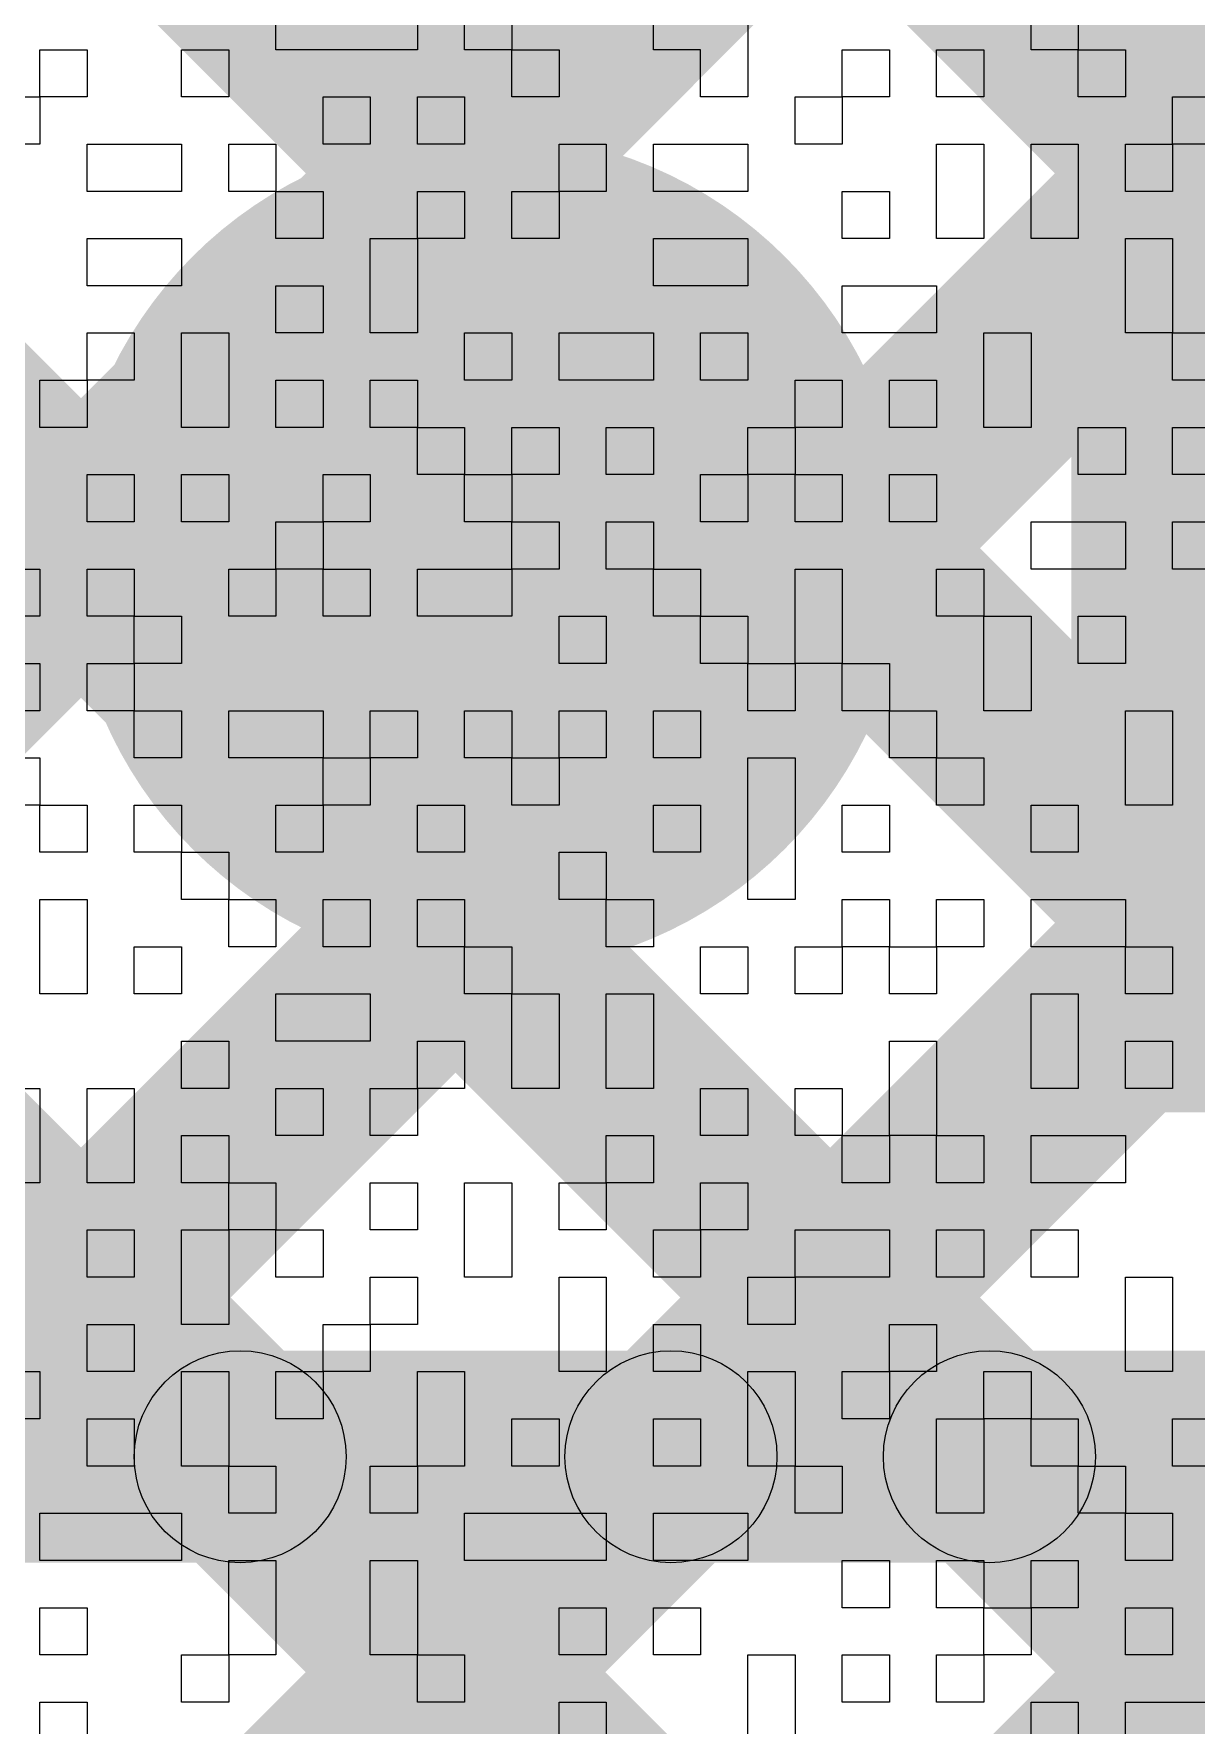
# Model space of a CAD drawing. Header units: millimetres. Extents: x 3.07 to 5.81, y 1.29 to 3.84.
# Drawn here: x 4.9338 to 4.9777, y 2.5719 to 2.6357 of the extents above; entities that cross this region are included whole.
import ezdxf

# ---------------------------------------------------------------- set-up
doc = ezdxf.new("R2010")
doc.units = ezdxf.units.MM
doc.header["$MEASUREMENT"] = 0
for name, color, linetype in [('BottomLayer', 5, 'Continuous'), ('BottomOverlay', 54, 'Continuous'), ('BottomSolder', 6, 'Continuous'), ('TopLayer', 1, 'Continuous'), ('TopSolder', 216, 'Continuous'), ('ViaHoleLayer', 16, 'Continuous')]:
    doc.layers.add(name, color=color, linetype=linetype)

msp = doc.modelspace()

# ---------------------------------------------------------------- hatches: boundary and pattern name
at = {"layer": 'BottomLayer'}
for points in [[(4.727172, 2.875641), (4.732828, 2.881298), (5.055656, 2.558471), (5.049999, 2.552814)], [(4.732828, 2.407861), (4.727172, 2.413518), (5.178482, 2.864828), (5.184139, 2.859172)], [(4.732828, 2.379576), (4.727172, 2.385233), (5.206767, 2.864828), (5.212424, 2.859172)], [(4.732828, 2.323008), (4.727172, 2.328665), (5.263335, 2.864828), (5.268992, 2.859172)], [(4.732828, 2.351292), (4.727172, 2.356949), (5.235051, 2.864828), (5.240708, 2.859172)], [(4.727172, 2.847357), (4.732828, 2.853014), (5.602074, 1.983768), (5.596417, 1.978111)], [(4.727172, 2.819072), (4.732828, 2.824729), (5.487729, 2.069828), (5.482073, 2.064171)], [(4.727172, 2.790788), (4.732828, 2.796445), (5.459445, 2.069828), (5.453788, 2.064171)]]:
    msp.add_hatch(color=5, dxfattribs=at).paths.add_polyline_path(points)
h = msp.add_hatch(color=5, dxfattribs=at)
edge = h.paths.add_edge_path()
edge.add_arc((4.950997, 2.616117), 0.011811, 0, 360)
at = {"layer": 'BottomSolder'}
h = msp.add_hatch(color=6, dxfattribs=at)
edge = h.paths.add_edge_path()
edge.add_arc((4.950997, 2.616117), 0.015811, 0, 360)
at = {"layer": 'TopLayer'}
for points in [[(4.819172, 2.783641), (4.824828, 2.789298), (5.029298, 2.584828), (5.023641, 2.579172)], [(4.904139, 2.579172), (4.898482, 2.584828), (5.086742, 2.773088), (5.092399, 2.767431)], [(4.932424, 2.579172), (4.926767, 2.584828), (5.115026, 2.773088), (5.120683, 2.767431)], [(4.960708, 2.579172), (4.955051, 2.584828), (5.143311, 2.773088), (5.148968, 2.767431)], [(4.819172, 2.755357), (4.824828, 2.761014), (5.001014, 2.584828), (4.995357, 2.579172)], [(4.819172, 2.727072), (4.824828, 2.732729), (4.972729, 2.584828), (4.967072, 2.579172)], [(4.817321, 2.700638), (4.822978, 2.706295), (4.944445, 2.584828), (4.938788, 2.579172)], [(4.973, 2.595), (5.195, 2.595), (5.195, 2.634), (4.973, 2.634)], [(4.627286, 2.578), (4.627286, 2.586), (5.066093, 2.586), (5.066093, 2.578)]]:
    msp.add_hatch(color=1, dxfattribs=at).paths.add_polyline_path(points)
h = msp.add_hatch(color=1, dxfattribs=at)
edge = h.paths.add_edge_path()
edge.add_arc((4.950997, 2.616117), 0.011811, 0, 360)
h = msp.add_hatch(color=1, dxfattribs=at)
edge = h.paths.add_edge_path()
edge.add_arc((4.941617, 2.582), 0.004, 0, 360)
h = msp.add_hatch(color=1, dxfattribs=at)
edge = h.paths.add_edge_path()
edge.add_arc((4.957879, 2.582), 0.004, 0, 360)
h = msp.add_hatch(color=1, dxfattribs=at)
edge = h.paths.add_edge_path()
edge.add_arc((4.969901, 2.582), 0.004, 0, 360)
at = {"layer": 'TopSolder'}
h = msp.add_hatch(color=216, dxfattribs=at)
edge = h.paths.add_edge_path()
edge.add_arc((4.950997, 2.616117), 0.015811, 0, 360)
at = {"layer": 'ViaHoleLayer'}
h = msp.add_hatch(color=16, dxfattribs=at)
edge = h.paths.add_edge_path()
edge.add_arc((4.950997, 2.616117), 0.007874, 0, 360)

# ---------------------------------------------------------------- linework, layer by layer
at = {"layer": 'BottomOverlay'}
for p, q in [((4.942964, 2.635101), (4.942964, 2.636883)), ((4.948309, 2.636883), (4.948309, 2.635101)), ((4.950091, 2.635101), (4.950091, 2.636883)), ((4.951873, 2.636883), (4.951873, 2.635101)), ((4.957218, 2.635101), (4.957218, 2.636883)), ((4.960782, 2.636883), (4.960782, 2.635101)), ((4.971472, 2.635101), (4.971472, 2.636883)), ((4.973254, 2.636883), (4.973254, 2.635101)), ((4.934056, 2.633319), (4.934056, 2.635101)), ((4.934056, 2.635101), (4.935837, 2.635101)), ((4.935837, 2.635101), (4.935837, 2.633319)), ((4.939401, 2.633319), (4.939401, 2.635101)), ((4.939401, 2.635101), (4.941183, 2.635101)), ((4.941183, 2.635101), (4.941183, 2.633319)), ((4.948309, 2.635101), (4.942964, 2.635101)), ((4.951873, 2.635101), (4.950091, 2.635101)), ((4.951873, 2.633319), (4.951873, 2.635101)), ((4.951873, 2.635101), (4.953655, 2.635101)), ((4.953655, 2.635101), (4.953655, 2.633319)), ((4.959, 2.635101), (4.957218, 2.635101)), ((4.959, 2.633319), (4.959, 2.635101)), ((4.960782, 2.635101), (4.960782, 2.633319)), ((4.964345, 2.633319), (4.964345, 2.635101)), ((4.964345, 2.635101), (4.966127, 2.635101)), ((4.966127, 2.635101), (4.966127, 2.633319)), ((4.967909, 2.633319), (4.967909, 2.635101)), ((4.967909, 2.635101), (4.96969, 2.635101)), ((4.96969, 2.635101), (4.96969, 2.633319)), ((4.973254, 2.635101), (4.971472, 2.635101)), ((4.973254, 2.633319), (4.973254, 2.635101)), ((4.973254, 2.635101), (4.975035, 2.635101)), ((4.975035, 2.635101), (4.975035, 2.633319)), ((4.932274, 2.633319), (4.934056, 2.633319)), ((4.935837, 2.633319), (4.934056, 2.633319)), ((4.934056, 2.633319), (4.934056, 2.631537)), ((4.941183, 2.633319), (4.939401, 2.633319)), ((4.944746, 2.631537), (4.944746, 2.633319)), ((4.944746, 2.633319), (4.946528, 2.633319)), ((4.946528, 2.633319), (4.946528, 2.631537)), ((4.948309, 2.631537), (4.948309, 2.633319)), ((4.948309, 2.633319), (4.950091, 2.633319)), ((4.950091, 2.633319), (4.950091, 2.631537)), ((4.953655, 2.633319), (4.951873, 2.633319)), ((4.960782, 2.633319), (4.959, 2.633319)), ((4.962563, 2.631537), (4.962563, 2.633319)), ((4.962563, 2.633319), (4.964345, 2.633319)), ((4.966127, 2.633319), (4.964345, 2.633319)), ((4.964345, 2.633319), (4.964345, 2.631537)), ((4.96969, 2.633319), (4.967909, 2.633319)), ((4.975035, 2.633319), (4.973254, 2.633319)), ((4.976817, 2.631537), (4.976817, 2.633319)), ((4.976817, 2.633319), (4.978599, 2.633319)), ((4.934056, 2.631537), (4.932274, 2.631537)), ((4.935837, 2.629756), (4.935837, 2.631537)), ((4.935837, 2.631537), (4.939401, 2.631537)), ((4.939401, 2.631537), (4.939401, 2.629756)), ((4.941183, 2.629756), (4.941183, 2.631537)), ((4.941183, 2.631537), (4.942964, 2.631537)), ((4.942964, 2.631537), (4.942964, 2.629756)), ((4.946528, 2.631537), (4.944746, 2.631537)), ((4.950091, 2.631537), (4.948309, 2.631537)), ((4.953655, 2.629756), (4.953655, 2.631537)), ((4.953655, 2.631537), (4.955437, 2.631537)), ((4.955437, 2.631537), (4.955437, 2.629756)), ((4.957218, 2.629756), (4.957218, 2.631537)), ((4.957218, 2.631537), (4.960782, 2.631537)), ((4.960782, 2.631537), (4.960782, 2.629756)), ((4.964345, 2.631537), (4.962563, 2.631537)), ((4.967909, 2.629756), (4.967909, 2.631537)), ((4.967909, 2.631537), (4.96969, 2.631537)), ((4.96969, 2.631537), (4.96969, 2.629756)), ((4.971472, 2.629756), (4.971472, 2.631537)), ((4.971472, 2.631537), (4.973254, 2.631537)), ((4.973254, 2.631537), (4.973254, 2.629756)), ((4.975035, 2.629756), (4.975035, 2.631537)), ((4.975035, 2.631537), (4.976817, 2.631537)), ((4.978599, 2.631537), (4.976817, 2.631537)), ((4.976817, 2.631537), (4.976817, 2.629756)), ((4.939401, 2.629756), (4.935837, 2.629756)), ((4.942964, 2.629756), (4.941183, 2.629756)), ((4.942964, 2.627974), (4.942964, 2.629756)), ((4.942964, 2.629756), (4.944746, 2.629756)), ((4.944746, 2.629756), (4.944746, 2.627974)), ((4.948309, 2.627974), (4.948309, 2.629756)), ((4.948309, 2.629756), (4.950091, 2.629756)), ((4.950091, 2.629756), (4.950091, 2.627974)), ((4.951873, 2.627974), (4.951873, 2.629756)), ((4.951873, 2.629756), (4.953655, 2.629756)), ((4.955437, 2.629756), (4.953655, 2.629756)), ((4.953655, 2.629756), (4.953655, 2.627974)), ((4.960782, 2.629756), (4.957218, 2.629756)), ((4.964345, 2.627974), (4.964345, 2.629756)), ((4.964345, 2.629756), (4.966127, 2.629756)), ((4.966127, 2.629756), (4.966127, 2.627974)), ((4.967909, 2.627974), (4.967909, 2.629756)), ((4.96969, 2.629756), (4.96969, 2.627974)), ((4.971472, 2.627974), (4.971472, 2.629756)), ((4.973254, 2.629756), (4.973254, 2.627974)), ((4.976817, 2.629756), (4.975035, 2.629756)), ((4.935837, 2.626192), (4.935837, 2.627974)), ((4.935837, 2.627974), (4.939401, 2.627974)), ((4.939401, 2.627974), (4.939401, 2.626192)), ((4.944746, 2.627974), (4.942964, 2.627974)), ((4.946528, 2.626192), (4.946528, 2.627974)), ((4.946528, 2.627974), (4.948309, 2.627974)), ((4.950091, 2.627974), (4.948309, 2.627974)), ((4.948309, 2.627974), (4.948309, 2.626192)), ((4.953655, 2.627974), (4.951873, 2.627974)), ((4.957218, 2.626192), (4.957218, 2.627974)), ((4.957218, 2.627974), (4.960782, 2.627974)), ((4.960782, 2.627974), (4.960782, 2.626192)), ((4.966127, 2.627974), (4.964345, 2.627974)), ((4.96969, 2.627974), (4.967909, 2.627974)), ((4.973254, 2.627974), (4.971472, 2.627974)), ((4.975035, 2.626192), (4.975035, 2.627974)), ((4.975035, 2.627974), (4.976817, 2.627974)), ((4.976817, 2.627974), (4.976817, 2.626192)), ((4.939401, 2.626192), (4.935837, 2.626192)), ((4.942964, 2.624411), (4.942964, 2.626192)), ((4.942964, 2.626192), (4.944746, 2.626192)), ((4.944746, 2.626192), (4.944746, 2.624411)), ((4.946528, 2.624411), (4.946528, 2.626192)), ((4.948309, 2.626192), (4.948309, 2.624411)), ((4.960782, 2.626192), (4.957218, 2.626192)), ((4.964345, 2.624411), (4.964345, 2.626192)), ((4.964345, 2.626192), (4.967909, 2.626192)), ((4.967909, 2.626192), (4.967909, 2.624411)), ((4.975035, 2.624411), (4.975035, 2.626192)), ((4.976817, 2.626192), (4.976817, 2.624411)), ((4.935837, 2.622629), (4.935837, 2.624411)), ((4.935837, 2.624411), (4.937619, 2.624411)), ((4.937619, 2.624411), (4.937619, 2.622629)), ((4.939401, 2.622629), (4.939401, 2.624411)), ((4.939401, 2.624411), (4.941183, 2.624411)), ((4.941183, 2.624411), (4.941183, 2.622629)), ((4.944746, 2.624411), (4.942964, 2.624411)), ((4.948309, 2.624411), (4.946528, 2.624411)), ((4.950091, 2.622629), (4.950091, 2.624411)), ((4.950091, 2.624411), (4.951873, 2.624411)), ((4.951873, 2.624411), (4.951873, 2.622629)), ((4.953655, 2.622629), (4.953655, 2.624411)), ((4.953655, 2.624411), (4.957218, 2.624411)), ((4.957218, 2.624411), (4.957218, 2.622629)), ((4.959, 2.622629), (4.959, 2.624411)), ((4.959, 2.624411), (4.960782, 2.624411)), ((4.960782, 2.624411), (4.960782, 2.622629)), ((4.967909, 2.624411), (4.964345, 2.624411)), ((4.96969, 2.622629), (4.96969, 2.624411)), ((4.96969, 2.624411), (4.971472, 2.624411)), ((4.971472, 2.624411), (4.971472, 2.622629)), ((4.976817, 2.624411), (4.975035, 2.624411)), ((4.976817, 2.622629), (4.976817, 2.624411)), ((4.976817, 2.624411), (4.978599, 2.624411)), ((4.934056, 2.620847), (4.934056, 2.622629)), ((4.934056, 2.622629), (4.935837, 2.622629)), ((4.937619, 2.622629), (4.935837, 2.622629)), ((4.935837, 2.622629), (4.935837, 2.620847)), ((4.939401, 2.620847), (4.939401, 2.622629)), ((4.941183, 2.622629), (4.941183, 2.620847)), ((4.942964, 2.620847), (4.942964, 2.622629)), ((4.942964, 2.622629), (4.944746, 2.622629)), ((4.944746, 2.622629), (4.944746, 2.620847)), ((4.946528, 2.620847), (4.946528, 2.622629)), ((4.946528, 2.622629), (4.948309, 2.622629)), ((4.948309, 2.622629), (4.948309, 2.620847)), ((4.951873, 2.622629), (4.950091, 2.622629)), ((4.957218, 2.622629), (4.953655, 2.622629)), ((4.960782, 2.622629), (4.959, 2.622629)), ((4.962563, 2.620847), (4.962563, 2.622629)), ((4.962563, 2.622629), (4.964345, 2.622629)), ((4.964345, 2.622629), (4.964345, 2.620847)), ((4.966127, 2.620847), (4.966127, 2.622629)), ((4.966127, 2.622629), (4.967909, 2.622629)), ((4.967909, 2.622629), (4.967909, 2.620847)), ((4.96969, 2.620847), (4.96969, 2.622629)), ((4.971472, 2.622629), (4.971472, 2.620847)), ((4.978599, 2.622629), (4.976817, 2.622629)), ((4.935837, 2.620847), (4.934056, 2.620847)), ((4.941183, 2.620847), (4.939401, 2.620847)), ((4.944746, 2.620847), (4.942964, 2.620847)), ((4.948309, 2.620847), (4.946528, 2.620847)), ((4.948309, 2.619065), (4.948309, 2.620847)), ((4.948309, 2.620847), (4.950091, 2.620847)), ((4.950091, 2.620847), (4.950091, 2.619065)), ((4.951873, 2.619065), (4.951873, 2.620847)), ((4.951873, 2.620847), (4.953655, 2.620847)), ((4.953655, 2.620847), (4.953655, 2.619065)), ((4.955437, 2.619065), (4.955437, 2.620847)), ((4.955437, 2.620847), (4.957218, 2.620847)), ((4.957218, 2.620847), (4.957218, 2.619065)), ((4.960782, 2.619065), (4.960782, 2.620847)), ((4.960782, 2.620847), (4.962563, 2.620847)), ((4.964345, 2.620847), (4.962563, 2.620847)), ((4.962563, 2.620847), (4.962563, 2.619065)), ((4.967909, 2.620847), (4.966127, 2.620847)), ((4.971472, 2.620847), (4.96969, 2.620847)), ((4.973254, 2.619065), (4.973254, 2.620847)), ((4.973254, 2.620847), (4.975035, 2.620847)), ((4.975035, 2.620847), (4.975035, 2.619065)), ((4.976817, 2.619065), (4.976817, 2.620847)), ((4.976817, 2.620847), (4.978599, 2.620847)), ((4.935837, 2.617284), (4.935837, 2.619065)), ((4.935837, 2.619065), (4.937619, 2.619065)), ((4.937619, 2.619065), (4.937619, 2.617284)), ((4.939401, 2.617284), (4.939401, 2.619065)), ((4.939401, 2.619065), (4.941183, 2.619065)), ((4.941183, 2.619065), (4.941183, 2.617284)), ((4.944746, 2.617284), (4.944746, 2.619065)), ((4.944746, 2.619065), (4.946528, 2.619065)), ((4.946528, 2.619065), (4.946528, 2.617284)), ((4.950091, 2.619065), (4.948309, 2.619065)), ((4.950091, 2.617284), (4.950091, 2.619065)), ((4.950091, 2.619065), (4.951873, 2.619065)), ((4.953655, 2.619065), (4.951873, 2.619065)), ((4.951873, 2.619065), (4.951873, 2.617284)), ((4.957218, 2.619065), (4.955437, 2.619065)), ((4.959, 2.617284), (4.959, 2.619065)), ((4.959, 2.619065), (4.960782, 2.619065)), ((4.962563, 2.619065), (4.960782, 2.619065)), ((4.960782, 2.619065), (4.960782, 2.617284)), ((4.962563, 2.617284), (4.962563, 2.619065)), ((4.962563, 2.619065), (4.964345, 2.619065)), ((4.964345, 2.619065), (4.964345, 2.617284)), ((4.966127, 2.617284), (4.966127, 2.619065)), ((4.966127, 2.619065), (4.967909, 2.619065)), ((4.967909, 2.619065), (4.967909, 2.617284)), ((4.975035, 2.619065), (4.973254, 2.619065)), ((4.978599, 2.619065), (4.976817, 2.619065)), ((4.937619, 2.617284), (4.935837, 2.617284)), ((4.941183, 2.617284), (4.939401, 2.617284)), ((4.942964, 2.615502), (4.942964, 2.617284)), ((4.942964, 2.617284), (4.944746, 2.617284)), ((4.946528, 2.617284), (4.944746, 2.617284)), ((4.944746, 2.617284), (4.944746, 2.615502)), ((4.951873, 2.617284), (4.950091, 2.617284)), ((4.951873, 2.615502), (4.951873, 2.617284)), ((4.951873, 2.617284), (4.953655, 2.617284)), ((4.953655, 2.617284), (4.953655, 2.615502)), ((4.955437, 2.615502), (4.955437, 2.617284)), ((4.955437, 2.617284), (4.957218, 2.617284)), ((4.957218, 2.617284), (4.957218, 2.615502)), ((4.960782, 2.617284), (4.959, 2.617284)), ((4.964345, 2.617284), (4.962563, 2.617284)), ((4.967909, 2.617284), (4.966127, 2.617284)), ((4.971472, 2.615502), (4.971472, 2.617284)), ((4.971472, 2.617284), (4.975035, 2.617284)), ((4.975035, 2.617284), (4.975035, 2.615502)), ((4.976817, 2.615502), (4.976817, 2.617284)), ((4.976817, 2.617284), (4.980381, 2.617284)), ((4.932274, 2.615502), (4.934056, 2.615502)), ((4.934056, 2.615502), (4.934056, 2.61372)), ((4.935837, 2.61372), (4.935837, 2.615502)), ((4.935837, 2.615502), (4.937619, 2.615502)), ((4.937619, 2.615502), (4.937619, 2.61372)), ((4.941183, 2.61372), (4.941183, 2.615502)), ((4.941183, 2.615502), (4.942964, 2.615502)), ((4.944746, 2.615502), (4.942964, 2.615502)), ((4.942964, 2.615502), (4.942964, 2.61372)), ((4.944746, 2.61372), (4.944746, 2.615502)), ((4.944746, 2.615502), (4.946528, 2.615502)), ((4.946528, 2.615502), (4.946528, 2.61372)), ((4.948309, 2.61372), (4.948309, 2.615502)), ((4.948309, 2.615502), (4.951873, 2.615502)), ((4.953655, 2.615502), (4.951873, 2.615502)), ((4.951873, 2.615502), (4.951873, 2.61372)), ((4.957218, 2.615502), (4.955437, 2.615502)), ((4.957218, 2.61372), (4.957218, 2.615502)), ((4.957218, 2.615502), (4.959, 2.615502)), ((4.959, 2.615502), (4.959, 2.61372)), ((4.962563, 2.61372), (4.962563, 2.615502)), ((4.962563, 2.615502), (4.964345, 2.615502)), ((4.964345, 2.615502), (4.964345, 2.61372)), ((4.967909, 2.61372), (4.967909, 2.615502)), ((4.967909, 2.615502), (4.96969, 2.615502)), ((4.96969, 2.615502), (4.96969, 2.61372)), ((4.975035, 2.615502), (4.971472, 2.615502)), ((4.980381, 2.615502), (4.976817, 2.615502)), ((4.934056, 2.61372), (4.932274, 2.61372)), ((4.937619, 2.61372), (4.935837, 2.61372)), ((4.937619, 2.611938), (4.937619, 2.61372)), ((4.937619, 2.61372), (4.939401, 2.61372)), ((4.939401, 2.61372), (4.939401, 2.611938)), ((4.942964, 2.61372), (4.941183, 2.61372)), ((4.946528, 2.61372), (4.944746, 2.61372)), ((4.951873, 2.61372), (4.948309, 2.61372)), ((4.953655, 2.611938), (4.953655, 2.61372)), ((4.953655, 2.61372), (4.955437, 2.61372)), ((4.955437, 2.61372), (4.955437, 2.611938)), ((4.959, 2.61372), (4.957218, 2.61372)), ((4.959, 2.611938), (4.959, 2.61372)), ((4.959, 2.61372), (4.960782, 2.61372)), ((4.960782, 2.61372), (4.960782, 2.611938)), ((4.962563, 2.611938), (4.962563, 2.61372)), ((4.964345, 2.61372), (4.964345, 2.611938)), ((4.96969, 2.61372), (4.967909, 2.61372)), ((4.96969, 2.611938), (4.96969, 2.61372)), ((4.96969, 2.61372), (4.971472, 2.61372)), ((4.971472, 2.61372), (4.971472, 2.611938)), ((4.973254, 2.611938), (4.973254, 2.61372)), ((4.973254, 2.61372), (4.975035, 2.61372)), ((4.975035, 2.61372), (4.975035, 2.611938)), ((4.932274, 2.611938), (4.934056, 2.611938)), ((4.934056, 2.611938), (4.934056, 2.610157)), ((4.935837, 2.610157), (4.935837, 2.611938)), ((4.935837, 2.611938), (4.937619, 2.611938)), ((4.939401, 2.611938), (4.937619, 2.611938)), ((4.937619, 2.611938), (4.937619, 2.610157)), ((4.955437, 2.611938), (4.953655, 2.611938)), ((4.960782, 2.611938), (4.959, 2.611938)), ((4.960782, 2.610157), (4.960782, 2.611938)), ((4.960782, 2.611938), (4.962563, 2.611938)), ((4.964345, 2.611938), (4.962563, 2.611938)), ((4.962563, 2.611938), (4.962563, 2.610157)), ((4.964345, 2.610157), (4.964345, 2.611938)), ((4.964345, 2.611938), (4.966127, 2.611938)), ((4.966127, 2.611938), (4.966127, 2.610157)), ((4.96969, 2.610157), (4.96969, 2.611938)), ((4.971472, 2.611938), (4.971472, 2.610157)), ((4.975035, 2.611938), (4.973254, 2.611938)), ((4.934056, 2.610157), (4.932274, 2.610157)), ((4.937619, 2.610157), (4.935837, 2.610157)), ((4.937619, 2.608375), (4.937619, 2.610157)), ((4.937619, 2.610157), (4.939401, 2.610157)), ((4.939401, 2.610157), (4.939401, 2.608375)), ((4.941183, 2.608375), (4.941183, 2.610157)), ((4.941183, 2.610157), (4.944746, 2.610157)), ((4.944746, 2.610157), (4.944746, 2.608375)), ((4.946528, 2.608375), (4.946528, 2.610157)), ((4.946528, 2.610157), (4.948309, 2.610157)), ((4.948309, 2.610157), (4.948309, 2.608375)), ((4.950091, 2.608375), (4.950091, 2.610157)), ((4.950091, 2.610157), (4.951873, 2.610157)), ((4.951873, 2.610157), (4.951873, 2.608375)), ((4.953655, 2.608375), (4.953655, 2.610157)), ((4.953655, 2.610157), (4.955437, 2.610157)), ((4.955437, 2.610157), (4.955437, 2.608375)), ((4.957218, 2.608375), (4.957218, 2.610157)), ((4.957218, 2.610157), (4.959, 2.610157)), ((4.959, 2.610157), (4.959, 2.608375)), ((4.962563, 2.610157), (4.960782, 2.610157)), ((4.966127, 2.610157), (4.964345, 2.610157)), ((4.966127, 2.608375), (4.966127, 2.610157)), ((4.966127, 2.610157), (4.967909, 2.610157)), ((4.967909, 2.610157), (4.967909, 2.608375)), ((4.971472, 2.610157), (4.96969, 2.610157)), ((4.975035, 2.608375), (4.975035, 2.610157)), ((4.975035, 2.610157), (4.976817, 2.610157)), ((4.976817, 2.610157), (4.976817, 2.608375)), ((4.932274, 2.608375), (4.934056, 2.608375)), ((4.934056, 2.608375), (4.934056, 2.606593)), ((4.939401, 2.608375), (4.937619, 2.608375)), ((4.944746, 2.608375), (4.941183, 2.608375)), ((4.944746, 2.606593), (4.944746, 2.608375)), ((4.944746, 2.608375), (4.946528, 2.608375)), ((4.948309, 2.608375), (4.946528, 2.608375)), ((4.946528, 2.608375), (4.946528, 2.606593)), ((4.951873, 2.608375), (4.950091, 2.608375)), ((4.951873, 2.606593), (4.951873, 2.608375)), ((4.951873, 2.608375), (4.953655, 2.608375)), ((4.955437, 2.608375), (4.953655, 2.608375)), ((4.953655, 2.608375), (4.953655, 2.606593)), ((4.959, 2.608375), (4.957218, 2.608375)), ((4.960782, 2.606593), (4.960782, 2.608375)), ((4.960782, 2.608375), (4.962563, 2.608375)), ((4.962563, 2.608375), (4.962563, 2.606593)), ((4.967909, 2.608375), (4.966127, 2.608375)), ((4.967909, 2.606593), (4.967909, 2.608375)), ((4.967909, 2.608375), (4.96969, 2.608375)), ((4.96969, 2.608375), (4.96969, 2.606593)), ((4.975035, 2.606593), (4.975035, 2.608375)), ((4.976817, 2.608375), (4.976817, 2.606593)), ((4.934056, 2.606593), (4.932274, 2.606593)), ((4.934056, 2.604811), (4.934056, 2.606593)), ((4.934056, 2.606593), (4.935837, 2.606593)), ((4.935837, 2.606593), (4.935837, 2.604811)), ((4.937619, 2.604811), (4.937619, 2.606593)), ((4.937619, 2.606593), (4.939401, 2.606593)), ((4.939401, 2.606593), (4.939401, 2.604811)), ((4.942964, 2.604811), (4.942964, 2.606593)), ((4.942964, 2.606593), (4.944746, 2.606593)), ((4.946528, 2.606593), (4.944746, 2.606593)), ((4.944746, 2.606593), (4.944746, 2.604811)), ((4.948309, 2.604811), (4.948309, 2.606593)), ((4.948309, 2.606593), (4.950091, 2.606593)), ((4.950091, 2.606593), (4.950091, 2.604811)), ((4.953655, 2.606593), (4.951873, 2.606593)), ((4.957218, 2.604811), (4.957218, 2.606593)), ((4.957218, 2.606593), (4.959, 2.606593)), ((4.959, 2.606593), (4.959, 2.604811)), ((4.960782, 2.604811), (4.960782, 2.606593)), ((4.962563, 2.606593), (4.962563, 2.604811)), ((4.964345, 2.604811), (4.964345, 2.606593)), ((4.964345, 2.606593), (4.966127, 2.606593)), ((4.966127, 2.606593), (4.966127, 2.604811)), ((4.96969, 2.606593), (4.967909, 2.606593)), ((4.971472, 2.604811), (4.971472, 2.606593)), ((4.971472, 2.606593), (4.973254, 2.606593)), ((4.973254, 2.606593), (4.973254, 2.604811)), ((4.976817, 2.606593), (4.975035, 2.606593)), ((4.935837, 2.604811), (4.934056, 2.604811)), ((4.939401, 2.604811), (4.937619, 2.604811)), ((4.939401, 2.60303), (4.939401, 2.604811)), ((4.939401, 2.604811), (4.941183, 2.604811)), ((4.941183, 2.604811), (4.941183, 2.60303)), ((4.944746, 2.604811), (4.942964, 2.604811)), ((4.950091, 2.604811), (4.948309, 2.604811)), ((4.953655, 2.60303), (4.953655, 2.604811)), ((4.953655, 2.604811), (4.955437, 2.604811)), ((4.955437, 2.604811), (4.955437, 2.60303)), ((4.959, 2.604811), (4.957218, 2.604811)), ((4.960782, 2.60303), (4.960782, 2.604811)), ((4.962563, 2.604811), (4.962563, 2.60303)), ((4.966127, 2.604811), (4.964345, 2.604811)), ((4.973254, 2.604811), (4.971472, 2.604811)), ((4.934056, 2.601248), (4.934056, 2.60303)), ((4.934056, 2.60303), (4.935837, 2.60303)), ((4.935837, 2.60303), (4.935837, 2.601248)), ((4.941183, 2.60303), (4.939401, 2.60303)), ((4.941183, 2.601248), (4.941183, 2.60303)), ((4.941183, 2.60303), (4.942964, 2.60303)), ((4.942964, 2.60303), (4.942964, 2.601248)), ((4.944746, 2.601248), (4.944746, 2.60303)), ((4.944746, 2.60303), (4.946528, 2.60303)), ((4.946528, 2.60303), (4.946528, 2.601248)), ((4.948309, 2.601248), (4.948309, 2.60303)), ((4.948309, 2.60303), (4.950091, 2.60303)), ((4.950091, 2.60303), (4.950091, 2.601248)), ((4.955437, 2.60303), (4.953655, 2.60303)), ((4.955437, 2.601248), (4.955437, 2.60303)), ((4.955437, 2.60303), (4.957218, 2.60303)), ((4.957218, 2.60303), (4.957218, 2.601248)), ((4.962563, 2.60303), (4.960782, 2.60303)), ((4.964345, 2.601248), (4.964345, 2.60303)), ((4.964345, 2.60303), (4.966127, 2.60303)), ((4.966127, 2.60303), (4.966127, 2.601248)), ((4.967909, 2.601248), (4.967909, 2.60303)), ((4.967909, 2.60303), (4.96969, 2.60303)), ((4.96969, 2.60303), (4.96969, 2.601248)), ((4.971472, 2.601248), (4.971472, 2.60303)), ((4.971472, 2.60303), (4.975035, 2.60303)), ((4.975035, 2.60303), (4.975035, 2.601248)), ((4.934056, 2.599466), (4.934056, 2.601248)), ((4.935837, 2.601248), (4.935837, 2.599466)), ((4.937619, 2.599466), (4.937619, 2.601248)), ((4.937619, 2.601248), (4.939401, 2.601248)), ((4.939401, 2.601248), (4.939401, 2.599466)), ((4.942964, 2.601248), (4.941183, 2.601248)), ((4.946528, 2.601248), (4.944746, 2.601248)), ((4.950091, 2.601248), (4.948309, 2.601248)), ((4.950091, 2.599466), (4.950091, 2.601248)), ((4.950091, 2.601248), (4.951873, 2.601248)), ((4.951873, 2.601248), (4.951873, 2.599466)), ((4.957218, 2.601248), (4.955437, 2.601248)), ((4.959, 2.599466), (4.959, 2.601248)), ((4.959, 2.601248), (4.960782, 2.601248)), ((4.960782, 2.601248), (4.960782, 2.599466)), ((4.962563, 2.599466), (4.962563, 2.601248)), ((4.962563, 2.601248), (4.964345, 2.601248)), ((4.966127, 2.601248), (4.964345, 2.601248)), ((4.964345, 2.601248), (4.964345, 2.599466)), ((4.966127, 2.599466), (4.966127, 2.601248)), ((4.966127, 2.601248), (4.967909, 2.601248)), ((4.96969, 2.601248), (4.967909, 2.601248)), ((4.967909, 2.601248), (4.967909, 2.599466)), ((4.975035, 2.601248), (4.971472, 2.601248)), ((4.975035, 2.599466), (4.975035, 2.601248)), ((4.975035, 2.601248), (4.976817, 2.601248)), ((4.976817, 2.601248), (4.976817, 2.599466)), ((4.935837, 2.599466), (4.934056, 2.599466)), ((4.939401, 2.599466), (4.937619, 2.599466)), ((4.942964, 2.597684), (4.942964, 2.599466)), ((4.942964, 2.599466), (4.946528, 2.599466)), ((4.946528, 2.599466), (4.946528, 2.597684)), ((4.951873, 2.599466), (4.950091, 2.599466)), ((4.951873, 2.597684), (4.951873, 2.599466)), ((4.951873, 2.599466), (4.953655, 2.599466)), ((4.953655, 2.599466), (4.953655, 2.597684)), ((4.955437, 2.597684), (4.955437, 2.599466)), ((4.955437, 2.599466), (4.957218, 2.599466)), ((4.957218, 2.599466), (4.957218, 2.597684)), ((4.960782, 2.599466), (4.959, 2.599466)), ((4.964345, 2.599466), (4.962563, 2.599466)), ((4.967909, 2.599466), (4.966127, 2.599466)), ((4.971472, 2.597684), (4.971472, 2.599466)), ((4.971472, 2.599466), (4.973254, 2.599466)), ((4.973254, 2.599466), (4.973254, 2.597684)), ((4.976817, 2.599466), (4.975035, 2.599466)), ((4.939401, 2.595903), (4.939401, 2.597684)), ((4.939401, 2.597684), (4.941183, 2.597684)), ((4.941183, 2.597684), (4.941183, 2.595903)), ((4.946528, 2.597684), (4.942964, 2.597684)), ((4.948309, 2.595903), (4.948309, 2.597684)), ((4.948309, 2.597684), (4.950091, 2.597684)), ((4.950091, 2.597684), (4.950091, 2.595903)), ((4.951873, 2.595903), (4.951873, 2.597684)), ((4.953655, 2.597684), (4.953655, 2.595903)), ((4.955437, 2.595903), (4.955437, 2.597684)), ((4.957218, 2.597684), (4.957218, 2.595903)), ((4.966127, 2.595903), (4.966127, 2.597684)), ((4.966127, 2.597684), (4.967909, 2.597684)), ((4.967909, 2.597684), (4.967909, 2.595903)), ((4.971472, 2.595903), (4.971472, 2.597684)), ((4.973254, 2.597684), (4.973254, 2.595903)), ((4.975035, 2.595903), (4.975035, 2.597684)), ((4.975035, 2.597684), (4.976817, 2.597684)), ((4.976817, 2.597684), (4.976817, 2.595903)), ((4.932274, 2.595903), (4.934056, 2.595903)), ((4.934056, 2.595903), (4.934056, 2.594121)), ((4.935837, 2.594121), (4.935837, 2.595903)), ((4.935837, 2.595903), (4.937619, 2.595903)), ((4.937619, 2.595903), (4.937619, 2.594121)), ((4.941183, 2.595903), (4.939401, 2.595903)), ((4.942964, 2.594121), (4.942964, 2.595903)), ((4.942964, 2.595903), (4.944746, 2.595903)), ((4.944746, 2.595903), (4.944746, 2.594121)), ((4.946528, 2.594121), (4.946528, 2.595903)), ((4.946528, 2.595903), (4.948309, 2.595903)), ((4.950091, 2.595903), (4.948309, 2.595903)), ((4.948309, 2.595903), (4.948309, 2.594121)), ((4.953655, 2.595903), (4.951873, 2.595903)), ((4.957218, 2.595903), (4.955437, 2.595903)), ((4.959, 2.594121), (4.959, 2.595903)), ((4.959, 2.595903), (4.960782, 2.595903)), ((4.960782, 2.595903), (4.960782, 2.594121)), ((4.962563, 2.594121), (4.962563, 2.595903)), ((4.962563, 2.595903), (4.964345, 2.595903)), ((4.964345, 2.595903), (4.964345, 2.594121)), ((4.966127, 2.594121), (4.966127, 2.595903)), ((4.967909, 2.595903), (4.967909, 2.594121)), ((4.973254, 2.595903), (4.971472, 2.595903)), ((4.976817, 2.595903), (4.975035, 2.595903)), ((4.934056, 2.594121), (4.934056, 2.592339)), ((4.935837, 2.592339), (4.935837, 2.594121)), ((4.937619, 2.594121), (4.937619, 2.592339)), ((4.939401, 2.592339), (4.939401, 2.594121)), ((4.939401, 2.594121), (4.941183, 2.594121)), ((4.941183, 2.594121), (4.941183, 2.592339)), ((4.944746, 2.594121), (4.942964, 2.594121)), ((4.948309, 2.594121), (4.946528, 2.594121)), ((4.955437, 2.592339), (4.955437, 2.594121)), ((4.955437, 2.594121), (4.957218, 2.594121)), ((4.957218, 2.594121), (4.957218, 2.592339)), ((4.960782, 2.594121), (4.959, 2.594121)), ((4.964345, 2.594121), (4.962563, 2.594121)), ((4.964345, 2.592339), (4.964345, 2.594121)), ((4.964345, 2.594121), (4.966127, 2.594121)), ((4.967909, 2.594121), (4.966127, 2.594121)), ((4.966127, 2.594121), (4.966127, 2.592339)), ((4.967909, 2.592339), (4.967909, 2.594121)), ((4.967909, 2.594121), (4.96969, 2.594121)), ((4.96969, 2.594121), (4.96969, 2.592339)), ((4.971472, 2.592339), (4.971472, 2.594121)), ((4.971472, 2.594121), (4.975035, 2.594121)), ((4.975035, 2.594121), (4.975035, 2.592339)), ((4.934056, 2.592339), (4.932274, 2.592339)), ((4.937619, 2.592339), (4.935837, 2.592339)), ((4.941183, 2.592339), (4.939401, 2.592339)), ((4.941183, 2.590558), (4.941183, 2.592339)), ((4.941183, 2.592339), (4.942964, 2.592339)), ((4.942964, 2.592339), (4.942964, 2.590558)), ((4.946528, 2.590558), (4.946528, 2.592339)), ((4.946528, 2.592339), (4.948309, 2.592339)), ((4.948309, 2.592339), (4.948309, 2.590558)), ((4.950091, 2.590558), (4.950091, 2.592339)), ((4.950091, 2.592339), (4.951873, 2.592339)), ((4.951873, 2.592339), (4.951873, 2.590558)), ((4.953655, 2.590558), (4.953655, 2.592339)), ((4.953655, 2.592339), (4.955437, 2.592339)), ((4.957218, 2.592339), (4.955437, 2.592339)), ((4.955437, 2.592339), (4.955437, 2.590558)), ((4.959, 2.590558), (4.959, 2.592339)), ((4.959, 2.592339), (4.960782, 2.592339)), ((4.960782, 2.592339), (4.960782, 2.590558)), ((4.966127, 2.592339), (4.964345, 2.592339)), ((4.96969, 2.592339), (4.967909, 2.592339)), ((4.975035, 2.592339), (4.971472, 2.592339)), ((4.935837, 2.588776), (4.935837, 2.590558)), ((4.935837, 2.590558), (4.937619, 2.590558)), ((4.937619, 2.590558), (4.937619, 2.588776)), ((4.939401, 2.588776), (4.939401, 2.590558)), ((4.939401, 2.590558), (4.941183, 2.590558)), ((4.942964, 2.590558), (4.941183, 2.590558)), ((4.941183, 2.590558), (4.941183, 2.588776)), ((4.942964, 2.588776), (4.942964, 2.590558)), ((4.942964, 2.590558), (4.944746, 2.590558)), ((4.944746, 2.590558), (4.944746, 2.588776)), ((4.948309, 2.590558), (4.946528, 2.590558)), ((4.950091, 2.588776), (4.950091, 2.590558)), ((4.951873, 2.590558), (4.951873, 2.588776)), ((4.955437, 2.590558), (4.953655, 2.590558)), ((4.957218, 2.588776), (4.957218, 2.590558)), ((4.957218, 2.590558), (4.959, 2.590558)), ((4.960782, 2.590558), (4.959, 2.590558)), ((4.959, 2.590558), (4.959, 2.588776)), ((4.962563, 2.588776), (4.962563, 2.590558)), ((4.962563, 2.590558), (4.966127, 2.590558)), ((4.966127, 2.590558), (4.966127, 2.588776)), ((4.967909, 2.588776), (4.967909, 2.590558)), ((4.967909, 2.590558), (4.96969, 2.590558)), ((4.96969, 2.590558), (4.96969, 2.588776)), ((4.971472, 2.588776), (4.971472, 2.590558)), ((4.971472, 2.590558), (4.973254, 2.590558)), ((4.973254, 2.590558), (4.973254, 2.588776)), ((4.937619, 2.588776), (4.935837, 2.588776)), ((4.939401, 2.586994), (4.939401, 2.588776)), ((4.941183, 2.588776), (4.941183, 2.586994)), ((4.944746, 2.588776), (4.942964, 2.588776)), ((4.946528, 2.586994), (4.946528, 2.588776)), ((4.946528, 2.588776), (4.948309, 2.588776)), ((4.948309, 2.588776), (4.948309, 2.586994)), ((4.951873, 2.588776), (4.950091, 2.588776)), ((4.953655, 2.586994), (4.953655, 2.588776)), ((4.953655, 2.588776), (4.955437, 2.588776)), ((4.955437, 2.588776), (4.955437, 2.586994)), ((4.959, 2.588776), (4.957218, 2.588776)), ((4.960782, 2.586994), (4.960782, 2.588776)), ((4.960782, 2.588776), (4.962563, 2.588776)), ((4.966127, 2.588776), (4.962563, 2.588776)), ((4.962563, 2.588776), (4.962563, 2.586994)), ((4.96969, 2.588776), (4.967909, 2.588776)), ((4.973254, 2.588776), (4.971472, 2.588776)), ((4.975035, 2.586994), (4.975035, 2.588776)), ((4.975035, 2.588776), (4.976817, 2.588776)), ((4.976817, 2.588776), (4.976817, 2.586994)), ((4.935837, 2.585212), (4.935837, 2.586994)), ((4.935837, 2.586994), (4.937619, 2.586994)), ((4.937619, 2.586994), (4.937619, 2.585212)), ((4.941183, 2.586994), (4.939401, 2.586994)), ((4.944746, 2.585212), (4.944746, 2.586994)), ((4.944746, 2.586994), (4.946528, 2.586994)), ((4.948309, 2.586994), (4.946528, 2.586994)), ((4.946528, 2.586994), (4.946528, 2.585212)), ((4.953655, 2.585212), (4.953655, 2.586994)), ((4.955437, 2.586994), (4.955437, 2.585212)), ((4.957218, 2.585212), (4.957218, 2.586994)), ((4.957218, 2.586994), (4.959, 2.586994)), ((4.959, 2.586994), (4.959, 2.585212)), ((4.962563, 2.586994), (4.960782, 2.586994)), ((4.966127, 2.585212), (4.966127, 2.586994)), ((4.966127, 2.586994), (4.967909, 2.586994)), ((4.967909, 2.586994), (4.967909, 2.585212)), ((4.975035, 2.585212), (4.975035, 2.586994)), ((4.976817, 2.586994), (4.976817, 2.585212)), ((4.932274, 2.585212), (4.934056, 2.585212)), ((4.934056, 2.585212), (4.934056, 2.583431)), ((4.937619, 2.585212), (4.935837, 2.585212)), ((4.939401, 2.583431), (4.939401, 2.585212)), ((4.939401, 2.585212), (4.941183, 2.585212)), ((4.941183, 2.585212), (4.941183, 2.583431)), ((4.942964, 2.583431), (4.942964, 2.585212)), ((4.942964, 2.585212), (4.944746, 2.585212)), ((4.946528, 2.585212), (4.944746, 2.585212)), ((4.944746, 2.585212), (4.944746, 2.583431)), ((4.948309, 2.583431), (4.948309, 2.585212)), ((4.948309, 2.585212), (4.950091, 2.585212)), ((4.950091, 2.585212), (4.950091, 2.583431)), ((4.955437, 2.585212), (4.953655, 2.585212)), ((4.959, 2.585212), (4.957218, 2.585212)), ((4.960782, 2.583431), (4.960782, 2.585212)), ((4.960782, 2.585212), (4.962563, 2.585212)), ((4.962563, 2.585212), (4.962563, 2.583431)), ((4.964345, 2.583431), (4.964345, 2.585212)), ((4.964345, 2.585212), (4.966127, 2.585212)), ((4.967909, 2.585212), (4.966127, 2.585212)), ((4.966127, 2.585212), (4.966127, 2.583431)), ((4.96969, 2.583431), (4.96969, 2.585212)), ((4.96969, 2.585212), (4.971472, 2.585212)), ((4.971472, 2.585212), (4.971472, 2.583431)), ((4.976817, 2.585212), (4.975035, 2.585212)), ((4.934056, 2.583431), (4.932274, 2.583431)), ((4.935837, 2.581649), (4.935837, 2.583431)), ((4.935837, 2.583431), (4.937619, 2.583431)), ((4.937619, 2.583431), (4.937619, 2.581649)), ((4.939401, 2.581649), (4.939401, 2.583431)), ((4.941183, 2.583431), (4.941183, 2.581649)), ((4.944746, 2.583431), (4.942964, 2.583431)), ((4.948309, 2.581649), (4.948309, 2.583431)), ((4.950091, 2.583431), (4.950091, 2.581649)), ((4.951873, 2.581649), (4.951873, 2.583431)), ((4.951873, 2.583431), (4.953655, 2.583431)), ((4.953655, 2.583431), (4.953655, 2.581649)), ((4.957218, 2.581649), (4.957218, 2.583431)), ((4.957218, 2.583431), (4.959, 2.583431)), ((4.959, 2.583431), (4.959, 2.581649)), ((4.960782, 2.581649), (4.960782, 2.583431)), ((4.962563, 2.583431), (4.962563, 2.581649)), ((4.966127, 2.583431), (4.964345, 2.583431)), ((4.967909, 2.581649), (4.967909, 2.583431)), ((4.967909, 2.583431), (4.96969, 2.583431)), ((4.971472, 2.583431), (4.96969, 2.583431)), ((4.96969, 2.583431), (4.96969, 2.581649)), ((4.971472, 2.581649), (4.971472, 2.583431)), ((4.971472, 2.583431), (4.973254, 2.583431)), ((4.973254, 2.583431), (4.973254, 2.581649)), ((4.976817, 2.581649), (4.976817, 2.583431)), ((4.976817, 2.583431), (4.978599, 2.583431)), ((4.937619, 2.581649), (4.935837, 2.581649)), ((4.941183, 2.581649), (4.939401, 2.581649)), ((4.941183, 2.579867), (4.941183, 2.581649)), ((4.941183, 2.581649), (4.942964, 2.581649)), ((4.942964, 2.581649), (4.942964, 2.579867)), ((4.946528, 2.579867), (4.946528, 2.581649)), ((4.946528, 2.581649), (4.948309, 2.581649)), ((4.950091, 2.581649), (4.948309, 2.581649)), ((4.948309, 2.581649), (4.948309, 2.579867)), ((4.953655, 2.581649), (4.951873, 2.581649)), ((4.959, 2.581649), (4.957218, 2.581649)), ((4.962563, 2.581649), (4.960782, 2.581649)), ((4.962563, 2.579867), (4.962563, 2.581649)), ((4.962563, 2.581649), (4.964345, 2.581649)), ((4.964345, 2.581649), (4.964345, 2.579867)), ((4.967909, 2.579867), (4.967909, 2.581649)), ((4.96969, 2.581649), (4.96969, 2.579867)), ((4.973254, 2.581649), (4.971472, 2.581649)), ((4.973254, 2.579867), (4.973254, 2.581649)), ((4.973254, 2.581649), (4.975035, 2.581649)), ((4.975035, 2.581649), (4.975035, 2.579867)), ((4.978599, 2.581649), (4.976817, 2.581649)), ((4.934056, 2.578085), (4.934056, 2.579867)), ((4.934056, 2.579867), (4.939401, 2.579867)), ((4.939401, 2.579867), (4.939401, 2.578085)), ((4.942964, 2.579867), (4.941183, 2.579867)), ((4.948309, 2.579867), (4.946528, 2.579867)), ((4.950091, 2.578085), (4.950091, 2.579867)), ((4.950091, 2.579867), (4.955437, 2.579867)), ((4.955437, 2.579867), (4.955437, 2.578085)), ((4.957218, 2.578085), (4.957218, 2.579867)), ((4.957218, 2.579867), (4.960782, 2.579867)), ((4.960782, 2.579867), (4.960782, 2.578085)), ((4.964345, 2.579867), (4.962563, 2.579867)), ((4.96969, 2.579867), (4.967909, 2.579867)), ((4.975035, 2.579867), (4.973254, 2.579867)), ((4.975035, 2.578085), (4.975035, 2.579867)), ((4.975035, 2.579867), (4.976817, 2.579867)), ((4.976817, 2.579867), (4.976817, 2.578085)), ((4.939401, 2.578085), (4.934056, 2.578085)), ((4.941183, 2.576304), (4.941183, 2.578085)), ((4.941183, 2.578085), (4.942964, 2.578085)), ((4.942964, 2.578085), (4.942964, 2.576304)), ((4.946528, 2.576304), (4.946528, 2.578085)), ((4.946528, 2.578085), (4.948309, 2.578085)), ((4.948309, 2.578085), (4.948309, 2.576304)), ((4.955437, 2.578085), (4.950091, 2.578085)), ((4.960782, 2.578085), (4.957218, 2.578085)), ((4.964345, 2.576304), (4.964345, 2.578085)), ((4.964345, 2.578085), (4.966127, 2.578085)), ((4.966127, 2.578085), (4.966127, 2.576304)), ((4.967909, 2.576304), (4.967909, 2.578085)), ((4.967909, 2.578085), (4.96969, 2.578085)), ((4.96969, 2.578085), (4.96969, 2.576304)), ((4.971472, 2.576304), (4.971472, 2.578085)), ((4.971472, 2.578085), (4.973254, 2.578085)), ((4.973254, 2.578085), (4.973254, 2.576304)), ((4.976817, 2.578085), (4.975035, 2.578085)), ((4.934056, 2.574522), (4.934056, 2.576304)), ((4.934056, 2.576304), (4.935837, 2.576304)), ((4.935837, 2.576304), (4.935837, 2.574522)), ((4.941183, 2.574522), (4.941183, 2.576304)), ((4.942964, 2.576304), (4.942964, 2.574522)), ((4.946528, 2.574522), (4.946528, 2.576304)), ((4.948309, 2.576304), (4.948309, 2.574522)), ((4.953655, 2.574522), (4.953655, 2.576304)), ((4.953655, 2.576304), (4.955437, 2.576304)), ((4.955437, 2.576304), (4.955437, 2.574522)), ((4.957218, 2.574522), (4.957218, 2.576304)), ((4.957218, 2.576304), (4.959, 2.576304)), ((4.959, 2.576304), (4.959, 2.574522)), ((4.966127, 2.576304), (4.964345, 2.576304)), ((4.96969, 2.576304), (4.967909, 2.576304)), ((4.96969, 2.574522), (4.96969, 2.576304)), ((4.96969, 2.576304), (4.971472, 2.576304)), ((4.973254, 2.576304), (4.971472, 2.576304)), ((4.971472, 2.576304), (4.971472, 2.574522)), ((4.975035, 2.574522), (4.975035, 2.576304)), ((4.975035, 2.576304), (4.976817, 2.576304)), ((4.976817, 2.576304), (4.976817, 2.574522)), ((4.935837, 2.574522), (4.934056, 2.574522)), ((4.939401, 2.57274), (4.939401, 2.574522)), ((4.939401, 2.574522), (4.941183, 2.574522)), ((4.942964, 2.574522), (4.941183, 2.574522)), ((4.941183, 2.574522), (4.941183, 2.57274)), ((4.948309, 2.574522), (4.946528, 2.574522)), ((4.948309, 2.57274), (4.948309, 2.574522)), ((4.948309, 2.574522), (4.950091, 2.574522)), ((4.950091, 2.574522), (4.950091, 2.57274)), ((4.955437, 2.574522), (4.953655, 2.574522)), ((4.959, 2.574522), (4.957218, 2.574522)), ((4.960782, 2.57274), (4.960782, 2.574522)), ((4.960782, 2.574522), (4.962563, 2.574522)), ((4.962563, 2.574522), (4.962563, 2.57274)), ((4.964345, 2.57274), (4.964345, 2.574522)), ((4.964345, 2.574522), (4.966127, 2.574522)), ((4.966127, 2.574522), (4.966127, 2.57274)), ((4.967909, 2.57274), (4.967909, 2.574522)), ((4.967909, 2.574522), (4.96969, 2.574522)), ((4.971472, 2.574522), (4.96969, 2.574522)), ((4.96969, 2.574522), (4.96969, 2.57274)), ((4.976817, 2.574522), (4.975035, 2.574522)), ((4.934056, 2.570959), (4.934056, 2.57274)), ((4.934056, 2.57274), (4.935837, 2.57274)), ((4.935837, 2.57274), (4.935837, 2.570959)), ((4.941183, 2.57274), (4.939401, 2.57274)), ((4.950091, 2.57274), (4.948309, 2.57274)), ((4.953655, 2.570959), (4.953655, 2.57274)), ((4.953655, 2.57274), (4.955437, 2.57274)), ((4.955437, 2.57274), (4.955437, 2.570959)), ((4.960782, 2.570959), (4.960782, 2.57274)), ((4.962563, 2.57274), (4.962563, 2.570959)), ((4.966127, 2.57274), (4.964345, 2.57274)), ((4.96969, 2.57274), (4.967909, 2.57274)), ((4.971472, 2.570959), (4.971472, 2.57274)), ((4.971472, 2.57274), (4.973254, 2.57274)), ((4.973254, 2.57274), (4.973254, 2.570959)), ((4.975035, 2.570959), (4.975035, 2.57274)), ((4.975035, 2.57274), (4.978599, 2.57274))]:
    msp.add_line(p, q, dxfattribs=at)
at = {"layer": 'TopLayer'}
for centre in [(4.941617, 2.582), (4.957879, 2.582), (4.969901, 2.582)]:
    msp.add_circle(centre, 0.004, dxfattribs=at)

doc.saveas('drawing.dxf')
